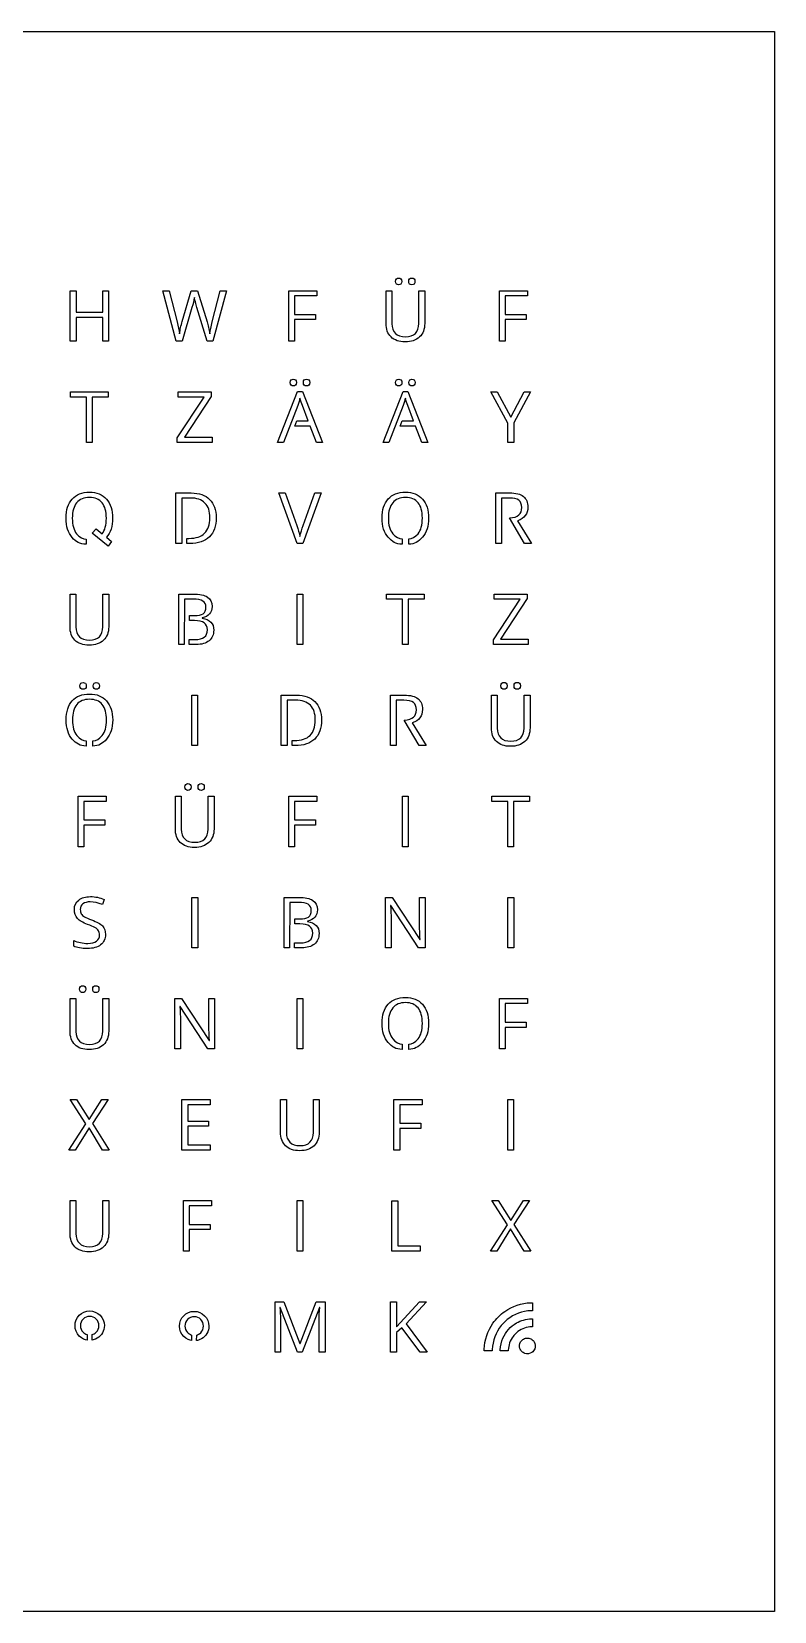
# Model space of a CAD drawing. Header units: millimetres. Extents: x 0 to 500, y 0 to 500.
# Drawn here: x 265 to 500, y 0 to 500 of the extents above; entities that cross this region are included whole.
import ezdxf

# ---------------------------------------------------------------- set-up
doc = ezdxf.new("R2010")
doc.units = ezdxf.units.MM
doc.layers.get('0').update_dxf_attribs({"linetype": 'CONTINUOUS'})

msp = doc.modelspace()

# ---------------------------------------------------------------- linework, layer by layer
at = {"color": 7}
for points in [[(0, 500), (500.000005, 500), (500.000005, -0.000005), (0, -0.000005)], [(380.169182, 420.927652)], [(384.335179, 420.927652)], [(289.394053, 402.001371), (287.535223, 402.001371), (287.535223, 409.523771), (279.115785, 409.523771), (279.115785, 402.001371), (277.256954, 402.001371), (277.256954, 417.98648), (279.115785, 417.98648), (279.115785, 411.185699), (287.535223, 411.185699), (287.535223, 417.98648), (289.394053, 417.98648)], [(348.23781, 402.001371), (346.37898, 402.001371), (346.37898, 417.98648), (355.290464, 417.98648), (355.290464, 416.335485), (348.23781, 416.335485), (348.23781, 410.485939), (354.864035, 410.485939), (354.864035, 408.83495), (348.23781, 408.83495)], [(414.877859, 402.001371), (413.019028, 402.001371), (413.019028, 417.98648), (421.930513, 417.98648), (421.930513, 416.335485), (414.877859, 416.335485), (414.877859, 410.485939), (421.504084, 410.485939), (421.504084, 408.83495), (414.877859, 408.83495)], [(284.243992, 370.003186), (282.385135, 370.003186), (282.385135, 384.337301), (277.322545, 384.337301), (277.322545, 385.988295), (289.306582, 385.988295), (289.306582, 384.337301), (284.243992, 384.337301)], [(322.134521, 370.003186), (311.145502, 370.003186), (311.145502, 371.457368), (319.630557, 384.31543), (311.407916, 384.31543), (311.407916, 385.988295), (321.893962, 385.988295), (321.893962, 384.534108), (313.408907, 371.686979), (322.134521, 371.686979)], [(346.854621, 388.929462)], [(351.020618, 388.929462)], [(380.190719, 388.925903)], [(384.356716, 388.925903)], [(416.594555, 377.995741), (420.85895, 385.988295), (422.870868, 385.988295), (417.53491, 376.202607), (417.53491, 370.003186), (415.654199, 370.003186), (415.654199, 376.115141), (410.329168, 385.988295), (412.362968, 385.988295)], [(349.036031, 306.006807), (349.036031, 321.991916), (350.894862, 321.991916), (350.894862, 306.006807)], [(384.203972, 306.006807), (382.345142, 306.006807), (382.345142, 320.340926), (377.282525, 320.340926), (377.282525, 321.991916), (389.266562, 321.991916), (389.266562, 320.340926), (384.203972, 320.340926)], [(422.094528, 306.006807), (411.105509, 306.006807), (411.105509, 307.460999), (419.590564, 320.319056), (411.367949, 320.319056), (411.367949, 321.991916), (421.853969, 321.991916), (421.853969, 320.537729), (413.368913, 307.690599), (422.094528, 307.690599)], [(280.358162, 292.917293)], [(284.524159, 292.917293)], [(413.489193, 292.934903)], [(417.65519, 292.934903)], [(315.716047, 274.008628), (315.716047, 289.993731), (317.574904, 289.993731), (317.574904, 274.008628)], [(313.529186, 260.936735)], [(317.695183, 260.936735)], [(281.597867, 242.010459), (279.739037, 242.010459), (279.739037, 257.995563), (288.650521, 257.995563), (288.650521, 256.344573), (281.597867, 256.344573), (281.597867, 250.495027), (288.224092, 250.495027), (288.224092, 248.844033), (281.597867, 248.844033)], [(348.23781, 242.010459), (346.37898, 242.010459), (346.37898, 257.995563), (355.290464, 257.995563), (355.290464, 256.344573), (348.23781, 256.344573), (348.23781, 250.495027), (354.864035, 250.495027), (354.864035, 248.844033), (348.23781, 248.844033)], [(382.356069, 242.010459), (382.356069, 257.995563), (384.214899, 257.995563), (384.214899, 242.010459)], [(417.523983, 242.010459), (415.665126, 242.010459), (415.665126, 256.344573), (410.602536, 256.344573), (410.602536, 257.995563), (422.586573, 257.995563), (422.586573, 256.344573), (417.523983, 256.344573)], [(315.751078, 210.012275), (315.751078, 225.997368), (317.609908, 225.997368), (317.609908, 210.012275)], [(415.67608, 210.012275), (415.67608, 225.997368), (417.53491, 225.997368), (417.53491, 210.012275)], [(288.428536, 214.265478)], [(280.209228, 196.940376)], [(284.375199, 196.940376)], [(349.036031, 178.014095), (349.036031, 193.999189), (350.894862, 193.999189), (350.894862, 178.014095)], [(414.877859, 178.014095), (413.019028, 178.014095), (413.019028, 193.999189), (421.930513, 193.999189), (421.930513, 192.348215), (414.877859, 192.348215), (414.877859, 186.498674), (421.504084, 186.498674), (421.504084, 184.847674), (414.877859, 184.847674)], [(289.619902, 146.00573), (287.509585, 146.00573), (283.212381, 153.036132), (278.838634, 146.00573), (276.870451, 146.00573), (282.184554, 154.359102), (277.23129, 161.990849), (279.286944, 161.990849), (283.256117, 155.660217), (287.258072, 161.990849), (289.237208, 161.990849), (284.283944, 154.424719)], [(321.485763, 146.015916), (312.574279, 146.015916), (312.574279, 162.001009), (321.485763, 162.001009), (321.485763, 160.350009), (314.433109, 160.350009), (314.433109, 155.200239), (321.059334, 155.200239), (321.059334, 153.560166), (314.433109, 153.560166), (314.433109, 147.677844), (321.485763, 147.677844)], [(381.521414, 146.015916), (379.662584, 146.015916), (379.662584, 162.001009), (388.574068, 162.001009), (388.574068, 160.350009), (381.521414, 160.350009), (381.521414, 154.500469), (388.147639, 154.500469), (388.147639, 152.849495), (381.521414, 152.849495)], [(415.639594, 146.015916), (415.639594, 162.001009), (417.498424, 162.001009), (417.498424, 146.015916)], [(314.917852, 114.017711), (313.059022, 114.017711), (313.059022, 130.002804), (321.970506, 130.002804), (321.970506, 128.351804), (314.917852, 128.351804), (314.917852, 122.502263), (321.544077, 122.502263), (321.544077, 120.85129), (314.917852, 120.85129)], [(349.036031, 114.017711), (349.036031, 130.002804), (350.894862, 130.002804), (350.894862, 114.017711)], [(422.974744, 114.017711), (420.864427, 114.017711), (416.567223, 121.048087), (412.193475, 114.017711), (410.225293, 114.017711), (415.539396, 122.371056), (410.586132, 130.002804), (412.641785, 130.002804), (416.610959, 123.672171), (420.612914, 130.002804), (422.59205, 130.002804), (417.638786, 122.436673)], [(379.043935, 113.983976), (379.043935, 129.969995), (380.902766, 129.969995), (380.902766, 115.667864), (387.95542, 115.667864), (387.95542, 113.983976)], [(390.152255, 82.019505), (387.965394, 82.019505), (382.137391, 89.771506), (380.46443, 88.284521), (380.46443, 82.019505), (378.605574, 82.019505), (378.605574, 98.004598), (380.46443, 98.004598), (380.46443, 90.077655), (387.713908, 98.004598), (389.911696, 98.004598), (383.482294, 91.061693)], [(423.257186, 81.936585)]]:
    msp.add_lwpolyline(points, close=True, dxfattribs=at)
for points in [[(315.78714, 412.639886), (312.659898, 402.001371), (310.822949, 402.001371), (306.56948, 417.98648), (308.537663, 417.98648), (311.063481, 408.113325)], [(312.703633, 408.266397), (315.568436, 417.98648), (317.536618, 417.98648), (320.543581, 408.178926)], [(322.216515, 408.13519), (324.731433, 417.98648), (326.699615, 417.98648), (322.424266, 402.001371)], [(377.162245, 407.686907), (377.162245, 417.98648), (379.021102, 417.98648), (379.021102, 407.555705)], [(387.538939, 407.57757), (387.538939, 417.98648), (389.397796, 417.98648)], [(389.397796, 417.98648), (389.397796, 407.643171)], [(322.424266, 402.001371), (320.587317, 402.001371), (317.361676, 412.705486)], [(344.755232, 370.003186), (342.874521, 370.003186), (349.19457, 386.053896), (350.758178, 386.053896), (357.045445, 370.003186), (355.120998, 370.003186), (353.130935, 375.087367), (348.310914, 375.087367), (348.966975, 376.760227), (352.551418, 376.760227), (350.692588, 381.713205)], [(378.09133, 369.999628), (376.210618, 369.999628), (382.530667, 386.050337), (384.094276, 386.050337), (390.381543, 369.999628), (388.457096, 369.999628), (386.467032, 375.083808), (381.647012, 375.083808), (382.303073, 376.756668), (385.887516, 376.756668), (384.028685, 381.709647)], [(349.260186, 381.713205), (344.755232, 370.003186)], [(382.596284, 381.709647), (378.09133, 369.999628)], [(315.234955, 352.382846), (312.534168, 352.382846), (312.534168, 338.006499), (310.674015, 338.004912), (310.674015, 353.990016), (315.572616, 353.990016)], [(354.623476, 353.9901), (356.624467, 353.9901), (350.862053, 338.004997), (349.025104, 338.004997), (343.295499, 353.9901), (345.263682, 353.9901), (348.937633, 343.646802)], [(350.971406, 343.712403), (354.623476, 353.9901)], [(416.151721, 352.360981), (413.735229, 352.360981), (413.735229, 345.450864), (413.735229, 338.004997), (411.876372, 338.004997), (411.876372, 353.9901), (416.261047, 353.9901)], [(418.797819, 345.188455), (423.138759, 338.004997), (420.940944, 338.004997), (416.258137, 346.116735)], [(288.720795, 339.957002), (290.353512, 338.580381), (289.29158, 337.118193), (284.236213, 341.264544), (285.447925, 342.650606), (287.343056, 341.06131)], [(282.27184, 339.38845), (282.27184, 337.759326)], [(315.102425, 338.004912), (314.12016, 338.004912), (314.121668, 339.612256)], [(314.121668, 339.612256), (314.797572, 339.612256)], [(382.238091, 339.415448), (382.238091, 337.786324)], [(384.354758, 337.786324), (384.354758, 339.415448)], [(277.202265, 311.692348), (277.202265, 321.991916), (279.061122, 321.991916), (279.061122, 311.561141)], [(287.578959, 311.583012), (287.578959, 321.991916), (289.437789, 321.991916)], [(289.437789, 321.991916), (289.437789, 311.648612)], [(313.314001, 306.008201), (311.584075, 306.008201), (311.584075, 321.993294), (316.099957, 321.993294)], [(316.176581, 320.38603), (313.442985, 320.38603), (313.314001, 306.008201)], [(316.624891, 313.574332), (315.030485, 313.574332), (315.030485, 315.148788), (316.504611, 315.148788)], [(319.019423, 314.492754), (319.019423, 314.383428)], [(317.160593, 306.008201), (314.901501, 306.008201), (314.91473, 307.593584), (316.777979, 307.593584)], [(348.561845, 288.386083), (345.861058, 288.386083), (345.861058, 274.009736), (344.000905, 274.008149), (344.000905, 289.993252), (348.899506, 289.993252)], [(382.827953, 288.366128), (380.411461, 288.366128), (380.411461, 281.456011), (380.411461, 274.010144), (378.552604, 274.010144), (378.552604, 289.995247), (382.937279, 289.995247)], [(410.482256, 279.694164), (410.482256, 289.993731), (412.341086, 289.993731), (412.341086, 279.562962)], [(420.85895, 279.584827), (420.85895, 289.993731), (422.71778, 289.993731)], [(422.71778, 289.993731), (422.71778, 279.650433)], [(385.474051, 281.193602), (389.814991, 274.010144), (387.617176, 274.010144), (382.934369, 282.121882)], [(282.304913, 275.524272), (282.304913, 273.895153)], [(284.42158, 273.895153), (284.42158, 275.524272)], [(348.429315, 274.008149), (347.44705, 274.008149), (347.448558, 275.615492)], [(347.448558, 275.615492), (348.124462, 275.615492)], [(310.52225, 247.695995), (310.52225, 257.995563), (312.38108, 257.995563), (312.38108, 247.564788)], [(320.898943, 247.586659), (320.898943, 257.995563), (322.757774, 257.995563)], [(322.757774, 257.995563), (322.757774, 247.652254)], [(288.023988, 225.352287), (287.444471, 223.734095)], [(346.632768, 210.012275), (344.902843, 210.012275), (344.902843, 225.997368), (349.418725, 225.997368)], [(378.753211, 219.098199), (378.753211, 210.012275), (377.036515, 210.012275), (377.036515, 225.997368), (379.135905, 225.997368), (387.850565, 212.636359), (387.938036, 212.636359)], [(387.784975, 216.823973), (387.784975, 225.997368), (389.523526, 225.997368), (389.523526, 210.012275)], [(349.495348, 224.390103), (346.761752, 224.390103), (346.632768, 210.012275)], [(389.523526, 210.012275), (387.402255, 210.012275), (378.665714, 223.427946), (378.578242, 223.427946)], [(349.943658, 217.578405), (348.349252, 217.578405), (348.349252, 219.152861), (349.823379, 219.152861)], [(352.33819, 218.496827), (352.33819, 218.387501)], [(278.368945, 210.526148), (278.368945, 212.319283)], [(350.47936, 210.012275), (348.220268, 210.012275), (348.233497, 211.597658), (350.096746, 211.597658)], [(277.202265, 183.699621), (277.202265, 193.999189), (279.061122, 193.999189), (279.061122, 183.56844)], [(287.578959, 183.590295), (287.578959, 193.999189), (289.437789, 193.999189)], [(289.437789, 193.999189), (289.437789, 183.655885)], [(312.113189, 187.100019), (312.113189, 178.014095), (310.396493, 178.014095), (310.396493, 193.999189), (312.495882, 193.999189), (321.21057, 180.63818), (321.298041, 180.63818)], [(322.88353, 178.014095), (320.76226, 178.014095), (312.025718, 191.429767), (311.938247, 191.429767)], [(321.144953, 184.825793), (321.144953, 193.999189), (322.88353, 193.999189), (322.88353, 178.014095)], [(382.234361, 179.508118), (382.234361, 177.878999)], [(384.351027, 177.878999), (384.351027, 179.508118)], [(343.805828, 151.701442), (343.805828, 162.001009), (345.664684, 162.001009), (345.664684, 151.570235)], [(354.182521, 151.592116), (354.182521, 162.001009), (356.041351, 162.001009)], [(356.041351, 162.001009), (356.041351, 151.657706)], [(277.202265, 119.703236), (277.202265, 130.002804), (279.061122, 130.002804), (279.061122, 119.572029)], [(287.578959, 119.59391), (287.578959, 130.002804), (289.437789, 130.002804)], [(289.437789, 130.002804), (289.437789, 119.6595)], [(343.765664, 92.187866), (343.765664, 82.019505), (342.048994, 82.019505), (342.048994, 98.004598), (344.84818, 98.004598), (349.91077, 84.818532), (349.998242, 84.818532), (355.104594, 98.004598), (357.881925, 98.004598), (357.881925, 82.019505), (356.023069, 82.019505), (356.023069, 92.319073)], [(349.123503, 82.019505), (343.700074, 96.189609), (343.612602, 96.189609)], [(356.176157, 96.167728), (356.088685, 96.167728), (350.621521, 82.019505), (349.123503, 82.019505)], [(422.908651, 97.680907), (423.450702, 97.694136), (423.446469, 96.432047), (423.442236, 95.169932), (422.99173, 95.156702)], [(423.090949, 92.608183), (423.442606, 92.617708), (423.450544, 91.356386), (423.458481, 90.095038), (423.211255, 90.087365)], [(282.631666, 87.618404), (282.589466, 85.859645)], [(284.197631, 85.850078), (284.223298, 87.608837)], [(315.678653, 87.479233), (315.636454, 85.720474)], [(317.244618, 85.710907), (317.270286, 87.469666)], [(409.495255, 82.481388), (408.233166, 82.478742), (408.24613, 83.019577)], [(410.769964, 82.934805), (410.756735, 82.484113), (409.495255, 82.481388)], [(414.569249, 82.476096), (413.306525, 82.482976), (413.313139, 82.762852)], [(415.840042, 82.716444), (415.832105, 82.469323), (414.569407, 82.476202), (414.569249, 82.476096)]]:
    msp.add_lwpolyline(points, dxfattribs=at)
for points in [[(380.169182, 420.927652), (380.169182, 421.306687), (380.263947, 421.580029), (380.453477, 421.74768)], [(380.453477, 420.107618), (380.263947, 420.289849), (380.169182, 420.563193), (380.169182, 420.927652)], [(380.453477, 421.74768), (380.650309, 421.915331), (380.883575, 421.999156), (381.153273, 421.999156)], [(381.153273, 419.845209), (380.883575, 419.845209), (380.650309, 419.932679), (380.453477, 420.107618)], [(381.153273, 421.999156), (381.430292, 421.999156), (381.667209, 421.915331), (381.864023, 421.74768)], [(381.864023, 420.107618), (381.667209, 419.932679), (381.430292, 419.845209), (381.153273, 419.845209)], [(381.864023, 421.74768), (382.068123, 421.580029), (382.170173, 421.306687), (382.170173, 420.927652)], [(382.170173, 420.927652), (382.170173, 420.563193), (382.068123, 420.289849), (381.864023, 420.107618)], [(384.335179, 420.927652), (384.335179, 421.306687), (384.429944, 421.580029), (384.619474, 421.74768)], [(384.619474, 420.107618), (384.429944, 420.289849), (384.335179, 420.563193), (384.335179, 420.927652)], [(384.619474, 421.74768), (384.816288, 421.915331), (385.049554, 421.999156), (385.31927, 421.999156)], [(385.31927, 419.845209), (385.049554, 419.845209), (384.816288, 419.932679), (384.619474, 420.107618)], [(385.31927, 421.999156), (385.588986, 421.999156), (385.822252, 421.915331), (386.019066, 421.74768)], [(386.019066, 420.107618), (385.822252, 419.932679), (385.588986, 419.845209), (385.31927, 419.845209)], [(386.019066, 421.74768), (386.223184, 421.580029), (386.325242, 421.306687), (386.325242, 420.927652)], [(386.325242, 420.927652), (386.325242, 420.563193), (386.223184, 420.289849), (386.019066, 420.107618)], [(316.552527, 415.79973), (316.392154, 414.837564), (316.137025, 413.784283), (315.78714, 412.639886)], [(316.847749, 414.498621), (316.658237, 415.220245), (316.55983, 415.653948), (316.552527, 415.79973)], [(317.361676, 412.705486), (317.208588, 413.179281), (317.037279, 413.776992), (316.847749, 414.498621)], [(311.063481, 408.113325), (311.413384, 406.728387), (311.668522, 405.474651), (311.828894, 404.35212)], [(311.828894, 404.35212), (312.025709, 405.686036), (312.317289, 406.990795), (312.703633, 408.266397)], [(320.543581, 408.178926), (320.893466, 407.049106), (321.188689, 405.773504), (321.429248, 404.35212)], [(321.429248, 404.35212), (321.567748, 405.38718), (321.830171, 406.648204), (322.216515, 408.13519)], [(378.736781, 403.357154), (377.68709, 404.406791), (377.162245, 405.850042), (377.162245, 407.686907)], [(379.021102, 407.555705), (379.021102, 406.221789), (379.385574, 405.197663), (380.114519, 404.483326)], [(386.445522, 404.483326), (387.174467, 405.204951), (387.538939, 406.236366), (387.538939, 407.57757)], [(389.397796, 407.643171), (389.397796, 405.820883), (388.847427, 404.388567), (387.74669, 403.346221)], [(383.208953, 401.782698), (381.284498, 401.782698), (379.793773, 402.307517), (378.736781, 403.357154)], [(380.114519, 404.483326), (380.843481, 403.76899), (381.915053, 403.411822), (383.329233, 403.411822)], [(387.74669, 403.346221), (386.64597, 402.303872), (385.133391, 401.782698), (383.208953, 401.782698)], [(383.329233, 403.411822), (384.677797, 403.411822), (385.71656, 403.76899), (386.445522, 404.483326)], [(347.138916, 389.749496), (347.33574, 389.917146), (347.568996, 390.000971), (347.838712, 390.000971)], [(347.838712, 390.000971), (348.115705, 390.000971), (348.352613, 389.917146), (348.549436, 389.749496)], [(351.304913, 389.749496), (351.501736, 389.917146), (351.734993, 390.000971), (352.004709, 390.000971)], [(352.004709, 390.000971), (352.274426, 390.000971), (352.507682, 389.917146), (352.704506, 389.749496)], [(346.854621, 388.929462), (346.854621, 389.308501), (346.949395, 389.581845), (347.138916, 389.749496)], [(347.138916, 388.109433), (346.949395, 388.291665), (346.854621, 388.565006), (346.854621, 388.929462)], [(347.838712, 387.847025), (347.568996, 387.847025), (347.33574, 387.934494), (347.138916, 388.109433)], [(348.549436, 388.109433), (348.352613, 387.934494), (348.115705, 387.847025), (347.838712, 387.847025)], [(348.549436, 389.749496), (348.753562, 389.581845), (348.855612, 389.308501), (348.855612, 388.929462)], [(348.855612, 388.929462), (348.855612, 388.565006), (348.753562, 388.291665), (348.549436, 388.109433)], [(351.020618, 388.929462), (351.020618, 389.308501), (351.115392, 389.581845), (351.304913, 389.749496)], [(351.304913, 388.109433), (351.115392, 388.291665), (351.020618, 388.565006), (351.020618, 388.929462)], [(352.004709, 387.847025), (351.734993, 387.847025), (351.501736, 387.934494), (351.304913, 388.109433)], [(352.704506, 388.109433), (352.507682, 387.934494), (352.274426, 387.847025), (352.004709, 387.847025)], [(352.704506, 389.749496), (352.908605, 389.581845), (353.010655, 389.308501), (353.010655, 388.929462)], [(353.010655, 388.929462), (353.010655, 388.565006), (352.908605, 388.291665), (352.704506, 388.109433)], [(380.190719, 388.925903), (380.190719, 389.304943), (380.285493, 389.578286), (380.475014, 389.745937)], [(380.475014, 388.105875), (380.285493, 388.288107), (380.190719, 388.561448), (380.190719, 388.925903)], [(380.475014, 389.745937), (380.671837, 389.913587), (380.905094, 389.997413), (381.17481, 389.997413)], [(381.17481, 387.843466), (380.905094, 387.843466), (380.671837, 387.930935), (380.475014, 388.105875)], [(381.17481, 389.997413), (381.451802, 389.997413), (381.68871, 389.913587), (381.885534, 389.745937)], [(381.885534, 388.105875), (381.68871, 387.930935), (381.451802, 387.843466), (381.17481, 387.843466)], [(381.885534, 389.745937), (382.08966, 389.578286), (382.19171, 389.304943), (382.19171, 388.925903)], [(382.19171, 388.925903), (382.19171, 388.561448), (382.08966, 388.288107), (381.885534, 388.105875)], [(384.356716, 388.925903), (384.356716, 389.304943), (384.45149, 389.578286), (384.641011, 389.745937)], [(384.641011, 388.105875), (384.45149, 388.288107), (384.356716, 388.561448), (384.356716, 388.925903)], [(384.641011, 389.745937), (384.837834, 389.913587), (385.071091, 389.997413), (385.340807, 389.997413)], [(385.340807, 387.843466), (385.071091, 387.843466), (384.837834, 387.930935), (384.641011, 388.105875)], [(385.340807, 389.997413), (385.610523, 389.997413), (385.84378, 389.913587), (386.040604, 389.745937)], [(386.040604, 388.105875), (385.84378, 387.930935), (385.610523, 387.843466), (385.340807, 387.843466)], [(386.040604, 389.745937), (386.244703, 389.578286), (386.346753, 389.304943), (386.346753, 388.925903)], [(386.346753, 388.925903), (386.346753, 388.561448), (386.244703, 388.288107), (386.040604, 388.105875)], [(349.949056, 384.020224), (349.788692, 383.320464), (349.55906, 382.551458), (349.260186, 381.713205)], [(350.692588, 381.713205), (350.452029, 382.340075), (350.204193, 383.109081), (349.949056, 384.020224)], [(383.285153, 384.016665), (383.124789, 383.316906), (382.895157, 382.5479), (382.596284, 381.709647)], [(384.028685, 381.709647), (383.788126, 382.336516), (383.540291, 383.105522), (383.285153, 384.016665)], [(275.960417, 346.014289), (275.960417, 348.616516), (276.601899, 350.631964), (277.884864, 352.060637)], [(277.884864, 352.060637), (279.167828, 353.496602), (280.990225, 354.214583), (283.352028, 354.214583)], [(279.306338, 350.868864), (278.387836, 349.753624), (277.928599, 348.128143), (277.928599, 345.992418)], [(283.352028, 352.552656), (281.580669, 352.552656), (280.232115, 351.991393), (279.306338, 350.868864)], [(283.352028, 354.214583), (285.648241, 354.214583), (287.441481, 353.485669), (288.731722, 352.027839)], [(287.343056, 350.879796), (286.446463, 351.995036), (285.116111, 352.552656), (283.352028, 352.552656)], [(288.69894, 345.992418), (288.69894, 348.142719), (288.246979, 349.771846), (287.343056, 350.879796)], [(288.731722, 352.027839), (290.021989, 350.570006), (290.667123, 348.558199), (290.667123, 345.992418)], [(319.892971, 350.797453), (318.850566, 351.854381), (317.297885, 352.382846), (315.234955, 352.382846)], [(315.572616, 353.990016), (318.05835, 353.990016), (319.9901, 353.301191), (321.367811, 351.923546)], [(321.467533, 346.085022), (321.467533, 348.169719), (320.942679, 349.740529), (319.892971, 350.797453)], [(321.367811, 351.923546), (322.74555, 350.545895), (323.434419, 348.621559), (323.434419, 346.150538)], [(375.926668, 346.041287), (375.926668, 348.643514), (376.56815, 350.658962), (377.851114, 352.087635)], [(377.851114, 352.087635), (379.134079, 353.5236), (380.956476, 354.241581), (383.318279, 354.241581)], [(379.272588, 350.895862), (378.354087, 349.780622), (377.89485, 348.155141), (377.89485, 346.019416)], [(383.318279, 352.579654), (381.54692, 352.579654), (380.198365, 352.018391), (379.272588, 350.895862)], [(383.318279, 354.241581), (385.614492, 354.241581), (387.407732, 353.512668), (388.697973, 352.054837)], [(387.309307, 350.906794), (386.412714, 352.022034), (385.082362, 352.579654), (383.318279, 352.579654)], [(388.665191, 346.019416), (388.665191, 348.169717), (388.21323, 349.798844), (387.309307, 350.906794)], [(388.697973, 352.054837), (389.98824, 350.597004), (390.633373, 348.585197), (390.633373, 346.019416)], [(419.147731, 351.661222), (418.528103, 352.127727), (417.529433, 352.360981), (416.151721, 352.360981)], [(416.261047, 353.9901), (418.221954, 353.9901), (419.668934, 353.614709), (420.601987, 352.863928)], [(420.088086, 349.376074), (420.088086, 350.432997), (419.774635, 351.194711), (419.147731, 351.661222)], [(420.601987, 352.863928), (421.542342, 352.113146), (422.012533, 350.983328), (422.012533, 349.474472)], [(277.873936, 339.913267), (276.598248, 341.356519), (275.960417, 343.390193), (275.960417, 346.014289)], [(277.928599, 345.992418), (277.928599, 343.827542), (278.387836, 342.183839), (279.306338, 341.06131)], [(287.343056, 341.06131), (288.246979, 342.17655), (288.69894, 343.820252), (288.69894, 345.992418)], [(290.667123, 345.992418), (290.667123, 343.433926), (290.018338, 341.422119), (288.720795, 339.957002)], [(319.794572, 341.24138), (320.909871, 342.334755), (321.467533, 343.949303), (321.467533, 346.085022)], [(323.434419, 346.150538), (323.434419, 343.511862), (322.716393, 341.492768), (321.28034, 340.093258)], [(377.840187, 339.940265), (376.564499, 341.383517), (375.926668, 343.417192), (375.926668, 346.041287)], [(377.89485, 346.019416), (377.89485, 343.85454), (378.354087, 342.210837), (379.272588, 341.088308)], [(387.309307, 341.088308), (388.21323, 342.203548), (388.665191, 343.847251), (388.665191, 346.019416)], [(390.633373, 346.019416), (390.633373, 343.460924), (389.984589, 341.449117), (388.687045, 339.984)], [(416.258137, 346.116735), (417.629314, 346.073161), (418.55726, 346.507792), (419.169585, 347.02532)], [(422.012533, 349.474472), (422.012533, 347.360621), (420.940971, 345.931948), (418.797819, 345.188455)], [(419.169585, 347.02532), (419.781911, 347.550137), (420.088086, 348.333721), (420.088086, 349.376074)], [(279.306338, 341.06131), (280.232115, 339.94607), (281.356964, 339.411836), (282.27184, 339.38845)], [(314.797572, 339.612256), (317.01359, 339.612256), (318.679274, 340.155297), (319.794572, 341.24138)], [(321.28034, 340.093258), (319.85159, 338.701028), (317.792285, 338.004912), (315.102425, 338.004912)], [(348.937633, 343.646802), (349.360419, 342.458668), (349.695735, 341.303336), (349.943579, 340.180808)], [(349.943579, 340.180808), (350.20601, 341.361651), (350.548619, 342.538849), (350.971406, 343.712403)], [(379.272588, 341.088308), (380.198365, 339.973068), (381.323215, 339.438834), (382.238091, 339.415448)], [(384.354758, 339.415448), (385.44791, 339.485608), (386.405411, 339.973068), (387.309307, 341.088308)], [(282.27184, 337.759326), (280.291487, 337.782715), (279.156901, 338.477307), (277.873936, 339.913267)], [(382.238091, 337.786324), (380.257738, 337.809713), (379.123152, 338.504305), (377.840187, 339.940265)], [(388.687045, 339.984), (387.396805, 338.518884), (386.237295, 337.762937), (384.354758, 337.786324)], [(316.099957, 321.993294), (318.221228, 321.993294), (319.755679, 321.676218), (320.70331, 321.042064)], [(319.238207, 319.784685), (318.596724, 320.185582), (317.576174, 320.38603), (316.176581, 320.38603)], [(320.70331, 321.042064), (321.650969, 320.407911), (322.124784, 319.405643), (322.124784, 318.035286)], [(316.504611, 315.148788), (317.816733, 315.148788), (318.76074, 315.352888), (319.336605, 315.761087)], [(321.326589, 315.684543), (320.801735, 315.072244), (320.032671, 314.674972), (319.019423, 314.492754)], [(320.200417, 317.849417), (320.200417, 318.745984), (319.879689, 319.391064), (319.238207, 319.784685)], [(319.336605, 315.761087), (319.912471, 316.176562), (320.200417, 316.872654), (320.200417, 317.849417)], [(322.124784, 318.035286), (322.124784, 317.087708), (321.858719, 316.304118), (321.326589, 315.684543)], [(278.776827, 307.36259), (277.727119, 308.412231), (277.202265, 309.855484), (277.202265, 311.692348)], [(279.061122, 311.561141), (279.061122, 310.227225), (279.425594, 309.203099), (280.154539, 308.488763)], [(286.485515, 308.488763), (287.214478, 309.210387), (287.578959, 310.241803), (287.578959, 311.583012)], [(289.437789, 311.648612), (289.437789, 309.826325), (288.887429, 308.394006), (287.78671, 307.351657)], [(319.664636, 312.874562), (319.001299, 313.341075), (317.98805, 313.574332), (316.624891, 313.574332)], [(319.019423, 314.383428), (321.446843, 313.967953), (322.660566, 312.692343), (322.660566, 310.556627)], [(320.670608, 310.687834), (320.670608, 311.679148), (320.335275, 312.408075), (319.664636, 312.874562)], [(319.686517, 308.33709), (320.342578, 308.840037), (320.670608, 309.6236), (320.670608, 310.687834)], [(322.660566, 310.556627), (322.660566, 309.127956), (322.175822, 308.012711), (321.20631, 307.210918)], [(283.248973, 305.788139), (281.324517, 305.788139), (279.833802, 306.312956), (278.776827, 307.36259)], [(280.154539, 308.488763), (280.883501, 307.774426), (281.955072, 307.417258), (283.369253, 307.417258)], [(287.78671, 307.351657), (286.68599, 306.309312), (285.173411, 305.788139), (283.248973, 305.788139)], [(283.369253, 307.417258), (284.717816, 307.417258), (285.75657, 307.774426), (286.485515, 308.488763)], [(316.777979, 307.593584), (318.068219, 307.593584), (319.037732, 307.84142), (319.686517, 308.33709)], [(321.20631, 307.210918), (320.2441, 306.409098), (318.895518, 306.008201), (317.160593, 306.008201)], [(277.917936, 288.196464), (279.200901, 289.632437), (281.023298, 290.350411), (283.385101, 290.350411)], [(280.358162, 292.917293), (280.358162, 293.296335), (280.452927, 293.569684), (280.642457, 293.737342)], [(280.642457, 292.097269), (280.452927, 292.279497), (280.358162, 292.552838), (280.358162, 292.917293)], [(280.642457, 293.737342), (280.839289, 293.904982), (281.072564, 293.988802), (281.34228, 293.988802)], [(281.34228, 291.834856), (281.072564, 291.834856), (280.839289, 291.922327), (280.642457, 292.097269)], [(281.34228, 293.988802), (281.619281, 293.988802), (281.856189, 293.904982), (282.053004, 293.737342)], [(282.053004, 292.097269), (281.856189, 291.922327), (281.619281, 291.834856), (281.34228, 291.834856)], [(282.053004, 293.737342), (282.257103, 293.569684), (282.359153, 293.296335), (282.359153, 292.917293)], [(282.359153, 292.917293), (282.359153, 292.552838), (282.257103, 292.279497), (282.053004, 292.097269)], [(283.385101, 290.350411), (285.681314, 290.350411), (287.474554, 289.621484), (288.764795, 288.163656)], [(284.524159, 292.917293), (284.524159, 293.296335), (284.618924, 293.569684), (284.808454, 293.737342)], [(284.808454, 292.097269), (284.618924, 292.279497), (284.524159, 292.552838), (284.524159, 292.917293)], [(284.808454, 293.737342), (285.005268, 293.904982), (285.238534, 293.988802), (285.50825, 293.988802)], [(285.50825, 291.834856), (285.238534, 291.834856), (285.005268, 291.922327), (284.808454, 292.097269)], [(285.50825, 293.988802), (285.777966, 293.988802), (286.011232, 293.904982), (286.208047, 293.737342)], [(286.208047, 292.097269), (286.011232, 291.922327), (285.777966, 291.834856), (285.50825, 291.834856)], [(286.208047, 293.737342), (286.412164, 293.569684), (286.514223, 293.296335), (286.514223, 292.917293)], [(286.514223, 292.917293), (286.514223, 292.552838), (286.412164, 292.279497), (286.208047, 292.097269)], [(413.489193, 292.934903), (413.489193, 293.313938), (413.583958, 293.587283), (413.773488, 293.754937)], [(413.773488, 292.11488), (413.583958, 292.297104), (413.489193, 292.570445), (413.489193, 292.934903)], [(413.773488, 293.754937), (413.970302, 293.922587), (414.203568, 294.006413), (414.473284, 294.006413)], [(414.473284, 291.852466), (414.203568, 291.852466), (413.970302, 291.939938), (413.773488, 292.11488)], [(414.473284, 294.006413), (414.750285, 294.006413), (414.987202, 293.922587), (415.184034, 293.754937)], [(415.184034, 292.11488), (414.987202, 291.939938), (414.750285, 291.852466), (414.473284, 291.852466)], [(415.184034, 293.754937), (415.388134, 293.587283), (415.490184, 293.313938), (415.490184, 292.934903)], [(415.490184, 292.934903), (415.490184, 292.570445), (415.388134, 292.297104), (415.184034, 292.11488)], [(417.65519, 292.934903), (417.65519, 293.313938), (417.749955, 293.587283), (417.939485, 293.754937)], [(417.939485, 292.11488), (417.749955, 292.297104), (417.65519, 292.570445), (417.65519, 292.934903)], [(417.939485, 293.754937), (418.136299, 293.922587), (418.369565, 294.006413), (418.639281, 294.006413)], [(418.639281, 291.852466), (418.369565, 291.852466), (418.136299, 291.939938), (417.939485, 292.11488)], [(418.639281, 294.006413), (418.908997, 294.006413), (419.142263, 293.922587), (419.339078, 293.754937)], [(419.339078, 292.11488), (419.142263, 291.939938), (418.908997, 291.852466), (418.639281, 291.852466)], [(419.339078, 293.754937), (419.543177, 293.587283), (419.645227, 293.313938), (419.645227, 292.934903)], [(419.645227, 292.934903), (419.645227, 292.570445), (419.543177, 292.297104), (419.339078, 292.11488)], [(275.99349, 282.150127), (275.99349, 284.75233), (276.634972, 286.767794), (277.917936, 288.196464)], [(279.33941, 287.004702), (278.420909, 285.889456), (277.961672, 284.263962), (277.961672, 282.128246)], [(283.385101, 288.688484), (281.613742, 288.688484), (280.265188, 288.127223), (279.33941, 287.004702)], [(287.376129, 287.015629), (286.479536, 288.130874), (285.149184, 288.688484), (283.385101, 288.688484)], [(288.732013, 282.128246), (288.732013, 284.278541), (288.280052, 285.90766), (287.376129, 287.015629)], [(288.764795, 288.163656), (290.055062, 286.705828), (290.700195, 284.694016), (290.700195, 282.128246)], [(353.219861, 286.800689), (352.177456, 287.857618), (350.624775, 288.386083), (348.561845, 288.386083)], [(348.899506, 289.993252), (351.38524, 289.993252), (353.31699, 289.304428), (354.694702, 287.926783)], [(354.794423, 282.088259), (354.794423, 284.172956), (354.269569, 285.743766), (353.219861, 286.800689)], [(354.694702, 287.926783), (356.07244, 286.549132), (356.761309, 284.624796), (356.761309, 282.153775)], [(385.823963, 287.666369), (385.204335, 288.132874), (384.205665, 288.366128), (382.827953, 288.366128)], [(382.937279, 289.995247), (384.898186, 289.995247), (386.345165, 289.619857), (387.278219, 288.869075)], [(388.688765, 285.47962), (388.688765, 283.365768), (387.617203, 281.937095), (385.474051, 281.193602)], [(386.764318, 285.381221), (386.764318, 286.438144), (386.450866, 287.199858), (385.823963, 287.666369)], [(385.845817, 283.030467), (386.458142, 283.555284), (386.764318, 284.338868), (386.764318, 285.381221)], [(387.278219, 288.869075), (388.218574, 288.118293), (388.688765, 286.988475), (388.688765, 285.47962)], [(277.907009, 276.0491), (276.631321, 277.492349), (275.99349, 279.526016), (275.99349, 282.150127)], [(277.961672, 282.128246), (277.961672, 279.963372), (278.420909, 278.319674), (279.33941, 277.197127)], [(287.376129, 277.197127), (288.280052, 278.312372), (288.732013, 279.956069), (288.732013, 282.128246)], [(290.700195, 282.128246), (290.700195, 279.569751), (290.051411, 277.557939), (288.753868, 276.092835)], [(353.121463, 277.244617), (354.236761, 278.337991), (354.794423, 279.95254), (354.794423, 282.088259)], [(356.761309, 282.153775), (356.761309, 279.515099), (356.043283, 277.496005), (354.60723, 276.096494)], [(382.934369, 282.121882), (384.305545, 282.078308), (385.233492, 282.512939), (385.845817, 283.030467)], [(282.304913, 273.895153), (280.32456, 273.918436), (279.189974, 274.613126), (277.907009, 276.0491)], [(279.33941, 277.197127), (280.265188, 276.081908), (281.390037, 275.547661), (282.304913, 275.524272)], [(284.42158, 275.524272), (285.514732, 275.59444), (286.472233, 276.081908), (287.376129, 277.197127)], [(288.753868, 276.092835), (287.463627, 274.627705), (286.304117, 273.871764), (284.42158, 273.895153)], [(348.124462, 275.615492), (350.34048, 275.615492), (352.006165, 276.158534), (353.121463, 277.244617)], [(354.60723, 276.096494), (353.17848, 274.704265), (351.119175, 274.008149), (348.429315, 274.008149)], [(412.056792, 275.364411), (411.007101, 276.414048), (410.482256, 277.857299), (410.482256, 279.694164)], [(416.528938, 273.789955), (414.6045, 273.789955), (413.113784, 274.314773), (412.056792, 275.364411)], [(412.341086, 279.562962), (412.341086, 278.229046), (412.705568, 277.20492), (413.43453, 276.490583)], [(413.43453, 276.490583), (414.163492, 275.776247), (415.235055, 275.419079), (416.649218, 275.419079)], [(421.066701, 275.353478), (419.965981, 274.311129), (418.453394, 273.789955), (416.528938, 273.789955)], [(416.649218, 275.419079), (417.997799, 275.419079), (419.036562, 275.776247), (419.765506, 276.490583)], [(419.765506, 276.490583), (420.494469, 277.212211), (420.85895, 278.243626), (420.85895, 279.584827)], [(422.71778, 279.650433), (422.71778, 277.828142), (422.16742, 276.395824), (421.066701, 275.353478)], [(313.529186, 260.936735), (313.529186, 261.31577), (313.623951, 261.589112), (313.813481, 261.756763)], [(313.813481, 260.116701), (313.623951, 260.298932), (313.529186, 260.572276), (313.529186, 260.936735)], [(313.813481, 261.756763), (314.010296, 261.924414), (314.243561, 262.008239), (314.513278, 262.008239)], [(314.513278, 259.854298), (314.243561, 259.854298), (314.010296, 259.941765), (313.813481, 260.116701)], [(314.513278, 262.008239), (314.790279, 262.008239), (315.027187, 261.924414), (315.224001, 261.756763)], [(315.224001, 260.116701), (315.027187, 259.941765), (314.790279, 259.854298), (314.513278, 259.854298)], [(315.224001, 261.756763), (315.428118, 261.589112), (315.530177, 261.31577), (315.530177, 260.936735)], [(315.530177, 260.936735), (315.530177, 260.572276), (315.428118, 260.298932), (315.224001, 260.116701)], [(317.695183, 260.936735), (317.695183, 261.31577), (317.789939, 261.589112), (317.979451, 261.756763)], [(317.979451, 260.116701), (317.789939, 260.298932), (317.695183, 260.572276), (317.695183, 260.936735)], [(317.979451, 261.756763), (318.176284, 261.924414), (318.409558, 262.008239), (318.679274, 262.008239)], [(318.679274, 259.854298), (318.409558, 259.854298), (318.176284, 259.941765), (317.979451, 260.116701)], [(318.679274, 262.008239), (318.948973, 262.008239), (319.182238, 261.924414), (319.379071, 261.756763)], [(319.379071, 260.116701), (319.182238, 259.941765), (318.948973, 259.854298), (318.679274, 259.854298)], [(319.379071, 261.756763), (319.58317, 261.589112), (319.68522, 261.31577), (319.68522, 260.936735)], [(319.68522, 260.936735), (319.68522, 260.572276), (319.58317, 260.298932), (319.379071, 260.116701)], [(312.096785, 243.366237), (311.047095, 244.415874), (310.52225, 245.859127), (310.52225, 247.695995)], [(312.38108, 247.564788), (312.38108, 246.230872), (312.745561, 245.206746), (313.474523, 244.492409)], [(319.8055, 244.492409), (320.534462, 245.214034), (320.898943, 246.24545), (320.898943, 247.586659)], [(322.757774, 247.652254), (322.757774, 245.82997), (322.207414, 244.397653), (321.106694, 243.355304)], [(316.568931, 241.791781), (314.644493, 241.791781), (313.153778, 242.3166), (312.096785, 243.366237)], [(313.474523, 244.492409), (314.203468, 243.778073), (315.275031, 243.420905), (316.689211, 243.420905)], [(321.106694, 243.355304), (320.005957, 242.312955), (318.493369, 241.791781), (316.568931, 241.791781)], [(316.689211, 243.420905), (318.037774, 243.420905), (319.076537, 243.778073), (319.8055, 244.492409)], [(278.576696, 222.192448), (278.576696, 223.424312), (279.039585, 224.4047), (279.965362, 225.133609)], [(279.965362, 225.133609), (280.891139, 225.862518), (282.115789, 226.226973), (283.639313, 226.226973)], [(283.639313, 226.226973), (285.228436, 226.226973), (286.689994, 225.935411), (288.023988, 225.352287)], [(349.418725, 225.997368), (351.539995, 225.997368), (353.074446, 225.680291), (354.022078, 225.046138)], [(354.022078, 225.046138), (354.969736, 224.411984), (355.443552, 223.409716), (355.443552, 222.03936)], [(279.527979, 219.338731), (278.89379, 220.067641), (278.576696, 221.01888), (278.576696, 222.192448)], [(281.288411, 223.930893), (280.734408, 223.508124), (280.457407, 222.921348), (280.457407, 222.170567)], [(280.457407, 222.170567), (280.457407, 221.6166), (280.559466, 221.161031), (280.763583, 220.803861)], [(280.763583, 220.803861), (280.967683, 220.453976), (281.310292, 220.129606), (281.79141, 219.83075)], [(283.595577, 224.565046), (282.611486, 224.565046), (281.84243, 224.353661), (281.288411, 223.930893)], [(287.444471, 223.734095), (286.125047, 224.288062), (284.842082, 224.565046), (283.595577, 224.565046)], [(352.556974, 223.788758), (351.915492, 224.189655), (350.894941, 224.390103), (349.495348, 224.390103)], [(353.519184, 221.85349), (353.519184, 222.750057), (353.198456, 223.395138), (352.556974, 223.788758)], [(352.655373, 219.76516), (353.231238, 220.180635), (353.519184, 220.876728), (353.519184, 221.85349)], [(355.443552, 222.03936), (355.443552, 221.091781), (355.177487, 220.308191), (354.645357, 219.688616)], [(378.578242, 223.427946), (378.694888, 221.853499), (378.753211, 220.41025), (378.753211, 219.098199)], [(282.720812, 217.447199), (281.233748, 217.979311), (280.16947, 218.609822), (279.527979, 219.338731)], [(281.79141, 219.83075), (282.279796, 219.53918), (283.023328, 219.214809), (284.022006, 218.857639)], [(285.093569, 216.430378), (284.576008, 216.729216), (283.78509, 217.068156), (282.720812, 217.447199)], [(284.022006, 218.857639), (285.6986, 218.259928), (286.850349, 217.61849), (287.477253, 216.933325)], [(286.208867, 215.44634), (285.99018, 215.803492), (285.618414, 216.131505), (285.093569, 216.430378)], [(286.547851, 214.090536), (286.547851, 214.64452), (286.434856, 215.096455), (286.208867, 215.44634)], [(287.477253, 216.933325), (288.111442, 216.248142), (288.428536, 215.35886), (288.428536, 214.265478)], [(349.823379, 219.152861), (351.1355, 219.152861), (352.079507, 219.356961), (352.655373, 219.76516)], [(352.983403, 216.878635), (352.320066, 217.345149), (351.306818, 217.578405), (349.943658, 217.578405)], [(354.645357, 219.688616), (354.120503, 219.076317), (353.351439, 218.679046), (352.33819, 218.496827)], [(352.33819, 218.387501), (354.76561, 217.972026), (355.979333, 216.696417), (355.979333, 214.5607)], [(353.989375, 214.691907), (353.989375, 215.683221), (353.654043, 216.412149), (352.983403, 216.878635)], [(387.839638, 214.527892), (387.788609, 215.599401), (387.770388, 216.364762), (387.784975, 216.823973)], [(278.368945, 212.319283), (279.025006, 212.042299), (279.73939, 211.823621), (280.512097, 211.663248)], [(282.742693, 209.793596), (280.847394, 209.793596), (279.389478, 210.03778), (278.368945, 210.526148)], [(280.512097, 211.663248), (281.284786, 211.502893), (282.050181, 211.422715), (282.808283, 211.422715)], [(286.897736, 210.974432), (285.877203, 210.187208), (284.492188, 209.793596), (282.742693, 209.793596)], [(282.808283, 211.422715), (284.047521, 211.422715), (284.980592, 211.655972), (285.607495, 212.122485)], [(285.607495, 212.122485), (286.234399, 212.596266), (286.547851, 213.252283), (286.547851, 214.090536)], [(288.428536, 214.265478), (288.428536, 212.858671), (287.918269, 211.761655), (286.897736, 210.974432)], [(350.096746, 211.597658), (351.386987, 211.597658), (352.356499, 211.845493), (353.005284, 212.341164)], [(354.525077, 211.214991), (353.562867, 210.413171), (352.214286, 210.012275), (350.47936, 210.012275)], [(353.005284, 212.341164), (353.661345, 212.84411), (353.989375, 213.627674), (353.989375, 214.691907)], [(355.979333, 214.5607), (355.979333, 213.13203), (355.49459, 212.016784), (354.525077, 211.214991)], [(387.938036, 212.636359), (387.923396, 212.833174), (387.890597, 213.463685), (387.839638, 214.527892)], [(280.209228, 196.940376), (280.209228, 197.319401), (280.303984, 197.592742), (280.493496, 197.760399)], [(280.493496, 196.120353), (280.303984, 196.30258), (280.209228, 196.575922), (280.209228, 196.940376)], [(280.493496, 197.760399), (280.690329, 197.928057), (280.923594, 198.011886), (281.193293, 198.011886)], [(281.193293, 195.857939), (280.923594, 195.857939), (280.690329, 195.945411), (280.493496, 196.120353)], [(281.193293, 198.011886), (281.470312, 198.011886), (281.707228, 197.928057), (281.904043, 197.760399)], [(281.904043, 196.120353), (281.707228, 195.945411), (281.470312, 195.857939), (281.193293, 195.857939)], [(281.904043, 197.760399), (282.108143, 197.592742), (282.210193, 197.319401), (282.210193, 196.940376)], [(282.210193, 196.940376), (282.210193, 196.575922), (282.108143, 196.30258), (281.904043, 196.120353)], [(284.375199, 196.940376), (284.375199, 197.319401), (284.469963, 197.592742), (284.659493, 197.760399)], [(284.659493, 196.120353), (284.469963, 196.30258), (284.375199, 196.575922), (284.375199, 196.940376)], [(284.659493, 197.760399), (284.856308, 197.928057), (285.089574, 198.011886), (285.35929, 198.011886)], [(285.35929, 195.857939), (285.089574, 195.857939), (284.856308, 195.945411), (284.659493, 196.120353)], [(285.35929, 198.011886), (285.629006, 198.011886), (285.862272, 197.928057), (286.059086, 197.760399)], [(286.059086, 196.120353), (285.862272, 195.945411), (285.629006, 195.857939), (285.35929, 195.857939)], [(286.059086, 197.760399), (286.263203, 197.592742), (286.365262, 197.319401), (286.365262, 196.940376)], [(286.365262, 196.940376), (286.365262, 196.575922), (286.263203, 196.30258), (286.059086, 196.120353)], [(311.938247, 191.429767), (312.054875, 189.85532), (312.113189, 188.41207), (312.113189, 187.100019)], [(375.922937, 186.133973), (375.922937, 188.736176), (376.564419, 190.75164), (377.847384, 192.18031)], [(377.847384, 192.18031), (379.130348, 193.616284), (380.952745, 194.334257), (383.314549, 194.334257)], [(379.268858, 190.988548), (378.350357, 189.873303), (377.891119, 188.247808), (377.891119, 186.112092)], [(383.314549, 192.67233), (381.54319, 192.67233), (380.194635, 192.111069), (379.268858, 190.988548)], [(383.314549, 194.334257), (385.610761, 194.334257), (387.404001, 193.60533), (388.694242, 192.147502)], [(387.305576, 190.999475), (386.408983, 192.11472), (385.078631, 192.67233), (383.314549, 192.67233)], [(388.66146, 186.112092), (388.66146, 188.262387), (388.209499, 189.891506), (387.305576, 190.999475)], [(388.694242, 192.147502), (389.984509, 190.689674), (390.629643, 188.677862), (390.629643, 186.112092)], [(377.836456, 180.032946), (376.560768, 181.476195), (375.922937, 183.509862), (375.922937, 186.133973)], [(377.891119, 186.112092), (377.891119, 183.947218), (378.350357, 182.30352), (379.268858, 181.180973)], [(387.305576, 181.180973), (388.209499, 182.296218), (388.66146, 183.939915), (388.66146, 186.112092)], [(390.629643, 186.112092), (390.629643, 183.553597), (389.980858, 181.541785), (388.683315, 180.076681)], [(278.776827, 179.369873), (277.727119, 180.419511), (277.202265, 181.86276), (277.202265, 183.699621)], [(279.061122, 183.56844), (279.061122, 182.234517), (279.425594, 181.210386), (280.154539, 180.496046)], [(280.154539, 180.496046), (280.883501, 179.781706), (281.955072, 179.424536), (283.369253, 179.424536)], [(283.369253, 179.424536), (284.717816, 179.424536), (285.75657, 179.781706), (286.485515, 180.496046)], [(286.485515, 180.496046), (287.214478, 181.21767), (287.578959, 182.249087), (287.578959, 183.590295)], [(289.437789, 183.655885), (289.437789, 181.833612), (288.887429, 180.401299), (287.78671, 179.358946)], [(321.199642, 182.529713), (321.148613, 183.601222), (321.130383, 184.366582), (321.144953, 184.825793)], [(321.298041, 180.63818), (321.283401, 180.834995), (321.250601, 181.465506), (321.199642, 182.529713)], [(382.234361, 177.878999), (380.254007, 177.902282), (379.119421, 178.596972), (377.836456, 180.032946)], [(379.268858, 181.180973), (380.194635, 180.065754), (381.319484, 179.531507), (382.234361, 179.508118)], [(384.351027, 179.508118), (385.44418, 179.578286), (386.40168, 180.065754), (387.305576, 181.180973)], [(388.683315, 180.076681), (387.393074, 178.611551), (386.233564, 177.85561), (384.351027, 177.878999)], [(283.248973, 177.795417), (281.324517, 177.795417), (279.833802, 178.320236), (278.776827, 179.369873)], [(287.78671, 179.358946), (286.68599, 178.316594), (285.173411, 177.795417), (283.248973, 177.795417)], [(345.380389, 147.371694), (344.330681, 148.421332), (343.805828, 149.864581), (343.805828, 151.701442)], [(345.664684, 151.570235), (345.664684, 150.236329), (346.029157, 149.212206), (346.758101, 148.497867)], [(353.089078, 148.497867), (353.81804, 149.219491), (354.182521, 150.250908), (354.182521, 151.592116)], [(356.041351, 151.657706), (356.041351, 149.835415), (355.490992, 148.403102), (354.390272, 147.360767)], [(349.852536, 145.797238), (347.92808, 145.797238), (346.437365, 146.322057), (345.380389, 147.371694)], [(346.758101, 148.497867), (347.487064, 147.783527), (348.558635, 147.426357), (349.972815, 147.426357)], [(354.390272, 147.360767), (353.289553, 146.318414), (351.776974, 145.797238), (349.852536, 145.797238)], [(349.972815, 147.426357), (351.321379, 147.426357), (352.360133, 147.783527), (353.089078, 148.497867)], [(278.776827, 115.373489), (277.727119, 116.423126), (277.202265, 117.866375), (277.202265, 119.703236)], [(283.248973, 113.799033), (281.324517, 113.799033), (279.833802, 114.323851), (278.776827, 115.373489)], [(279.061122, 119.572029), (279.061122, 118.238123), (279.425594, 117.214001), (280.154539, 116.499661)], [(280.154539, 116.499661), (280.883501, 115.785321), (281.955072, 115.428151), (283.369253, 115.428151)], [(287.78671, 115.362561), (286.68599, 114.320209), (285.173411, 113.799033), (283.248973, 113.799033)], [(283.369253, 115.428151), (284.717816, 115.428151), (285.75657, 115.785321), (286.485515, 116.499661)], [(286.485515, 116.499661), (287.214478, 117.221286), (287.578959, 118.252702), (287.578959, 119.59391)], [(289.437789, 119.6595), (289.437789, 117.837209), (288.887429, 116.404896), (287.78671, 115.362561)], [(280.127925, 93.733378), (281.031742, 94.637203), (282.129241, 95.089115), (283.42042, 95.089115)], [(283.42042, 95.089115), (284.711592, 95.089115), (285.80909, 94.637203), (286.712908, 93.733378)], [(343.612602, 96.189609), (343.714643, 95.06707), (343.765664, 93.733156), (343.765664, 92.187866)], [(356.023069, 92.319073), (356.023069, 93.499908), (356.074098, 94.782793), (356.176157, 96.167728)], [(414.746757, 94.959059), (417.126208, 96.628315), (420.076947, 97.612353), (422.908651, 97.680907)], [(422.99173, 95.156702), (420.308061, 95.07783), (417.649448, 94.085431), (415.466424, 92.347648)], [(278.787091, 90.44089), (278.787091, 91.732062), (279.234035, 92.82956), (280.127925, 93.733378)], [(280.127925, 87.148395), (279.234035, 88.042284), (278.787091, 89.139783), (278.787091, 90.44089)], [(281.349578, 92.526627), (280.783446, 91.960495), (280.500384, 91.265254), (280.500384, 90.44089)], [(280.500384, 90.44089), (280.500384, 89.626454), (280.788414, 88.936174), (281.364481, 88.370041)], [(283.450219, 93.375822), (282.625855, 93.375822), (281.925646, 93.09276), (281.349578, 92.526627)], [(285.506164, 92.526627), (284.949967, 93.09276), (284.264654, 93.375822), (283.450219, 93.375822)], [(285.491269, 88.355146), (286.067329, 88.921278), (286.355359, 89.616526), (286.355359, 90.44089)], [(286.355359, 90.44089), (286.355359, 91.275189), (286.072297, 91.97043), (285.506164, 92.526627)], [(286.712908, 93.733378), (287.616725, 92.839489), (288.068638, 91.74199), (288.068638, 90.44089)], [(288.068638, 90.44089), (288.068638, 89.606591), (287.865029, 88.831889), (287.457818, 88.116777)], [(311.834078, 90.301719), (311.834078, 91.592891), (312.281023, 92.69039), (313.174912, 93.594207)], [(313.174912, 87.009224), (312.281023, 87.903113), (311.834078, 89.000612), (311.834078, 90.301719)], [(313.174912, 93.594207), (314.07873, 94.498032), (315.176228, 94.949944), (316.467407, 94.949944)], [(314.396566, 92.387456), (313.830434, 91.821324), (313.547371, 91.126083), (313.547371, 90.301719)], [(313.547371, 90.301719), (313.547371, 89.487283), (313.835401, 88.797003), (314.411469, 88.23087)], [(316.497206, 93.236651), (315.672842, 93.236651), (314.972634, 92.953589), (314.396566, 92.387456)], [(316.467407, 94.949944), (317.75858, 94.949944), (318.856078, 94.498032), (319.759895, 93.594207)], [(318.553152, 92.387456), (317.996955, 92.953589), (317.311642, 93.236651), (316.497206, 93.236651)], [(318.538256, 88.215975), (319.114317, 88.782107), (319.402347, 89.477355), (319.402347, 90.301719)], [(319.402347, 90.301719), (319.402347, 91.136018), (319.119284, 91.831259), (318.553152, 92.387456)], [(319.759895, 93.594207), (320.663713, 92.700318), (321.115625, 91.602819), (321.115625, 90.301719)], [(321.115625, 90.301719), (321.115625, 89.46742), (320.912016, 88.692718), (320.504806, 87.977607)], [(408.24613, 83.019577), (408.31471, 85.851095), (409.298352, 88.800326), (410.967978, 91.18028)], [(413.579019, 90.460269), (411.840839, 88.276716), (410.848863, 85.619214), (410.769964, 82.934805)], [(410.967978, 91.18028), (411.549956, 92.009854), (411.872589, 92.388949), (412.705338, 93.221699)], [(412.705338, 93.221699), (413.538088, 94.054448), (413.917156, 94.377081), (414.746757, 94.959059)], [(415.466424, 92.347648), (415.0419, 92.009722), (413.916945, 90.884766), (413.579019, 90.460269)], [(414.137078, 86.488238), (415.016897, 88.503305), (416.527297, 90.194918), (418.414253, 91.278599)], [(418.414253, 91.278599), (419.799982, 92.074386), (421.530701, 92.566458), (423.090949, 92.608183)], [(423.211255, 90.087365), (421.699981, 90.039581), (420.190189, 89.513828), (418.898017, 88.585379)], [(282.589466, 85.859645), (282.071359, 85.900958), (281.031742, 86.254505), (280.127925, 87.148395)], [(281.364481, 88.370041), (281.698288, 88.056091), (282.100019, 87.800304), (282.631666, 87.618404)], [(285.759428, 86.433283), (285.034389, 86.016137), (284.564776, 85.924492), (284.197631, 85.850078)], [(284.223298, 87.608837), (284.629269, 87.774204), (284.925136, 87.798948), (285.491269, 88.355146)], [(287.457818, 88.116777), (287.0506, 87.411594), (286.484468, 86.850429), (285.759428, 86.433283)], [(315.636454, 85.720474), (315.118347, 85.761787), (314.07873, 86.115334), (313.174912, 87.009224)], [(314.411469, 88.23087), (314.745275, 87.91692), (315.147006, 87.661133), (315.678653, 87.479233)], [(318.806416, 86.294112), (318.081376, 85.876966), (317.611763, 85.785321), (317.244618, 85.710907)], [(317.270286, 87.469666), (317.676256, 87.635033), (317.972124, 87.659778), (318.538256, 88.215975)], [(320.504806, 87.977607), (320.097588, 87.272423), (319.531455, 86.711258), (318.806416, 86.294112)], [(413.313139, 82.762852), (413.34182, 83.964642), (413.656489, 85.387519), (414.137078, 86.488238)], [(417.341632, 87.030078), (416.40969, 85.726265), (415.888646, 84.229517), (415.840042, 82.716444)], [(418.898017, 88.585379), (418.577527, 88.355112), (417.566845, 87.345118), (417.341632, 87.030078)], [(419.53143, 83.246669), (419.303147, 83.920616), (419.375907, 84.625704), (419.743864, 85.305154)], [(419.743864, 85.305154), (419.883114, 85.562302), (420.36447, 86.043659), (420.621619, 86.182935)], [(420.621619, 86.182935), (421.095091, 86.439317), (421.478842, 86.533482), (421.98708, 86.517977)], [(421.98708, 86.517977), (422.405334, 86.505277), (422.878435, 86.365921), (423.210249, 86.157879)], [(423.210249, 86.157879), (423.471631, 85.993996), (423.858134, 85.607625), (424.020589, 85.347884)], [(424.020589, 85.347884), (424.427571, 84.697009), (424.499008, 83.800442), (424.201908, 83.071488)], [(420.137907, 82.27377), (419.825276, 82.586428), (419.671474, 82.833152), (419.53143, 83.246669)], [(421.103637, 81.667689), (420.694088, 81.809664), (420.446941, 81.964736), (420.137907, 82.27377)], [(423.257186, 81.936611), (422.627901, 81.529444), (421.800602, 81.426124), (421.103637, 81.667689)], [(424.201908, 83.071488), (424.024293, 82.635693), (423.65848, 82.19622), (423.257186, 81.936585)]]:
    msp.add_open_spline(points, degree=3, dxfattribs=at)

doc.saveas('drawing.dxf')
